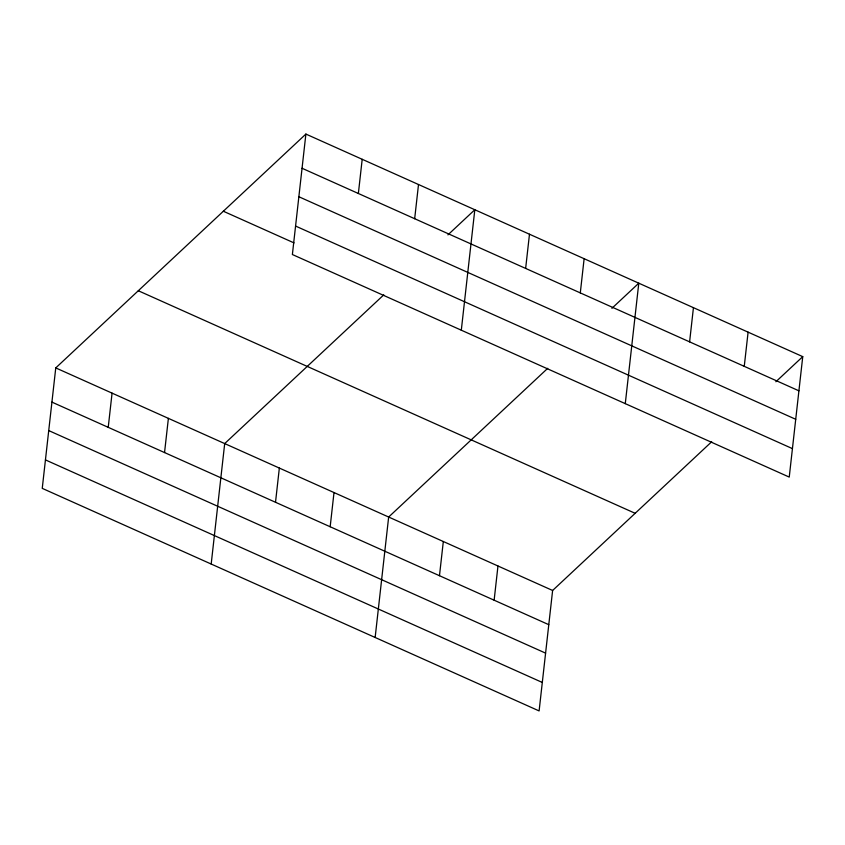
<?xml version="1.0" encoding="UTF-8"?>
<svg xmlns="http://www.w3.org/2000/svg" width="845" height="845" viewBox="0 0 845 845"><rect width="100%" height="100%" fill="white"/><g stroke="black" fill="none" stroke-linecap="round" stroke-linejoin="round"><path stroke-width="1.27" d="M305.89 134.07L292.381 254.525L789.241 477.087L802.75 356.632L305.89 134.07L55.759 367.913L42.25 488.368L539.11 710.93L552.619 590.475L711.701 441.745M108.234 427.338L112.068 393.136M164.543 452.561L168.387 418.359M211.187 564.037L224.696 443.583L383.778 294.863M275.512 502.268L279.346 468.067M358.364 193.494L362.199 159.293M330.173 526.741L334.007 492.55M414.673 218.718L418.507 184.516M375.148 637.489L388.658 517.034L547.74 368.304M461.307 330.194L474.816 209.74L447.945 234.868M439.474 575.709L443.319 541.508M525.643 268.425L529.477 234.223M494.135 600.193L497.969 565.992M580.293 292.898L584.127 258.707M625.279 403.635L638.788 283.181L611.907 308.309M689.604 341.866L693.439 307.664M744.255 366.35L748.1 332.148M775.879 381.75L802.75 356.632M302.056 168.271L798.916 390.823M298.855 196.737L795.726 419.289M295.57 226.059L792.43 448.621M223.344 211.239L294.039 242.906M138.305 290.743L635.165 513.306M55.759 367.913L552.619 590.475M51.925 402.114L548.785 624.677M48.735 430.58L545.595 653.132M45.44 459.902L542.31 682.464"/></g></svg>
